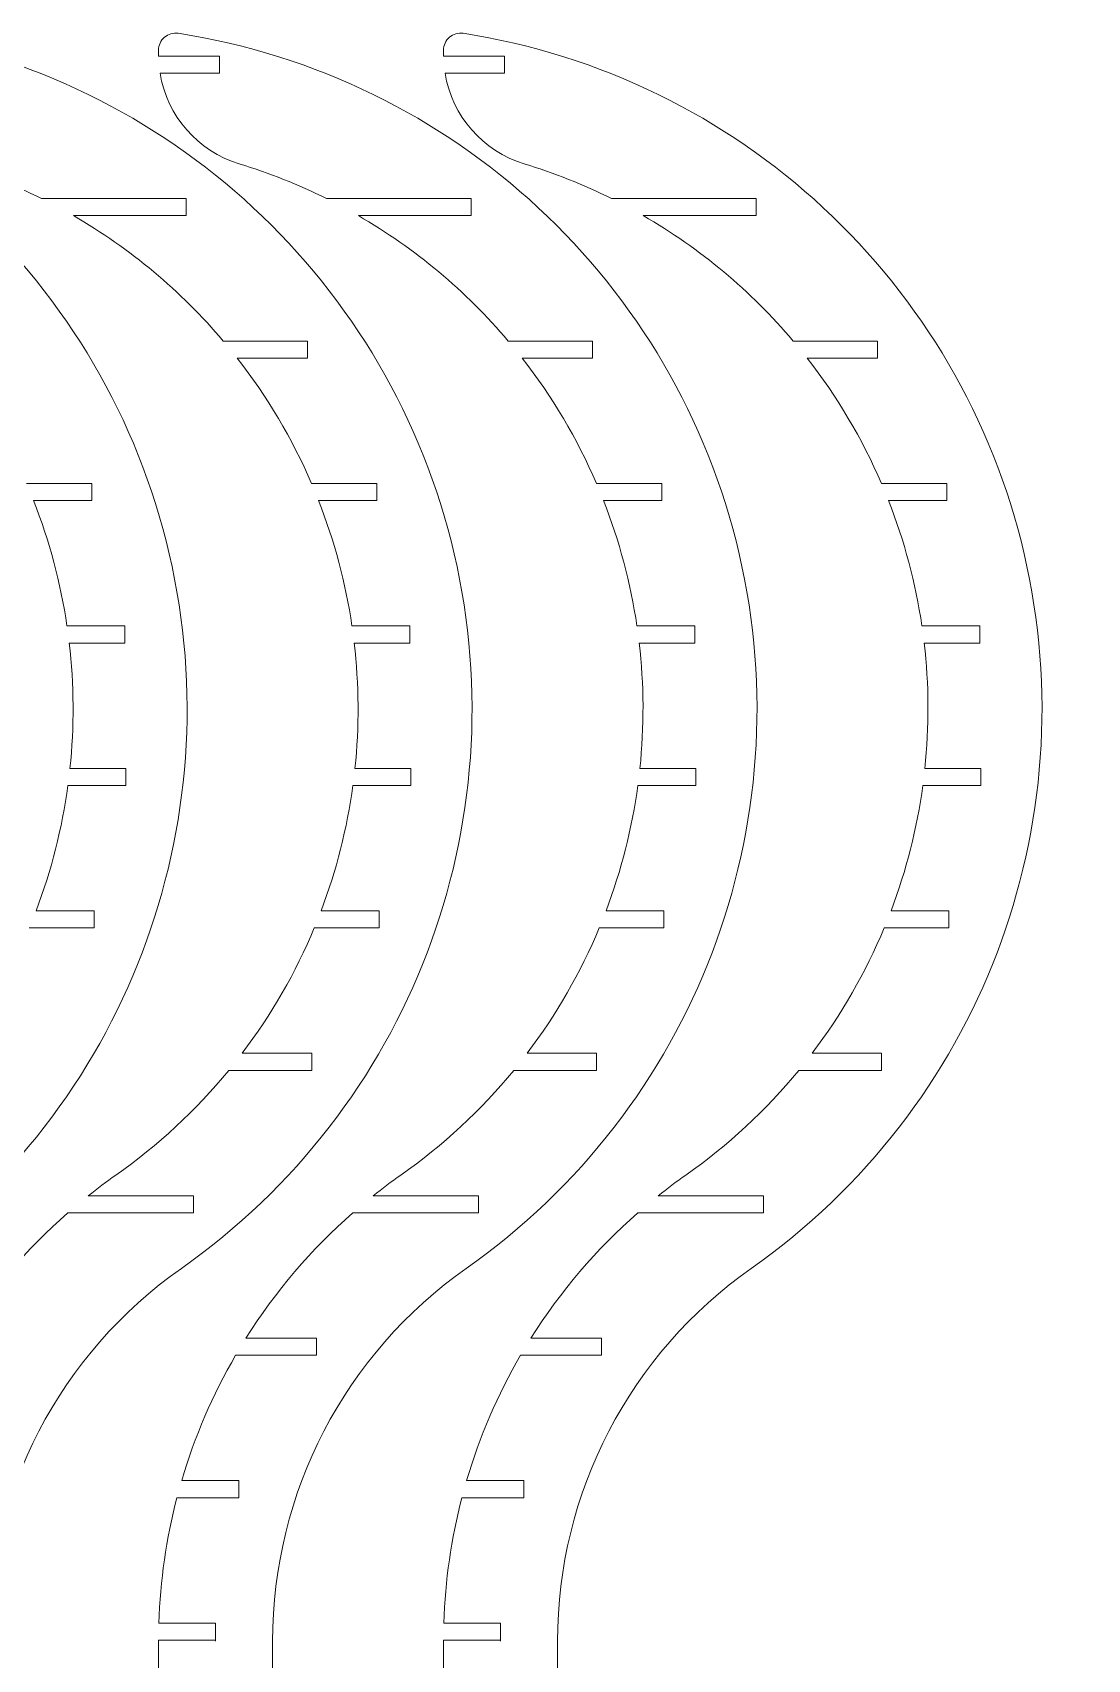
# Model space of a CAD drawing. Header units: millimetres. Extents: x -5830 to -1938, y -580 to 2011.
# Drawn here: x -2148.2 to -1963.2, y 1725.2 to 2010.7 of the extents above; entities that cross this region are included whole.
import ezdxf

# ---------------------------------------------------------------- set-up
doc = ezdxf.new("R2010")
doc.units = ezdxf.units.MM
doc.header["$MEASUREMENT"] = 0
doc.layers.add('layer 1', color=7, linetype='Continuous')

msp = doc.modelspace()

# ---------------------------------------------------------------- linework, layer by layer
at = {"layer": 'layer 1', "lineweight": 9}
for points in [[(-2172.1388, 1793.802), (-2132.1016, 1821.9402), (-2113.1615, 1871.5712), (-2124.2735, 1919.2289), (-2124.2735, 1919.2289), (-2135.3855, 1966.8867), (-2174.3233, 2003.0228), (-2222.6767, 2010.5516)], [(-2172.1388, 1793.802), (-2132.1016, 1821.9402), (-2113.1615, 1871.5712), (-2124.2735, 1919.2289), (-2124.2735, 1919.2289), (-2135.3855, 1966.8867), (-2174.3233, 2003.0228), (-2222.6767, 2010.5516)], [(-2122.1388, 1793.802), (-2082.1016, 1821.9402), (-2063.1615, 1871.5712), (-2074.2735, 1919.2289), (-2074.2735, 1919.2289), (-2085.3855, 1966.8867), (-2124.3233, 2003.0228), (-2172.6767, 2010.5516)], [(-2122.1388, 1793.802), (-2082.1016, 1821.9402), (-2063.1615, 1871.5712), (-2074.2735, 1919.2289), (-2074.2735, 1919.2289), (-2085.3855, 1966.8867), (-2124.3233, 2003.0228), (-2172.6767, 2010.5516)], [(-2122.6773, 2010.5517), (-2123.5431, 2010.6865), (-2124.4246, 2010.4361), (-2125.0902, 2009.8661), (-2125.0902, 2009.8661), (-2125.7557, 2009.2962), (-2126.1388, 2008.4637), (-2126.1388, 2007.5875)], [(-2122.6773, 2010.5517), (-2123.5431, 2010.6865), (-2124.4246, 2010.4361), (-2125.0902, 2009.8661), (-2125.0902, 2009.8661), (-2125.7557, 2009.2962), (-2126.1388, 2008.4637), (-2126.1388, 2007.5875)], [(-2072.1388, 1793.802), (-2032.1016, 1821.9402), (-2013.1615, 1871.5712), (-2024.2735, 1919.2289), (-2024.2735, 1919.2289), (-2035.3855, 1966.8867), (-2074.3233, 2003.0228), (-2122.6767, 2010.5516)], [(-2072.1388, 1793.802), (-2032.1016, 1821.9402), (-2013.1615, 1871.5712), (-2024.2735, 1919.2289), (-2024.2735, 1919.2289), (-2035.3855, 1966.8867), (-2074.3233, 2003.0228), (-2122.6767, 2010.5516)], [(-2072.6773, 2010.5517), (-2073.5431, 2010.6865), (-2074.4246, 2010.4361), (-2075.0902, 2009.8661), (-2075.0902, 2009.8661), (-2075.7557, 2009.2962), (-2076.1388, 2008.4637), (-2076.1388, 2007.5875)], [(-2072.6773, 2010.5517), (-2073.5431, 2010.6865), (-2074.4246, 2010.4361), (-2075.0902, 2009.8661), (-2075.0902, 2009.8661), (-2075.7557, 2009.2962), (-2076.1388, 2008.4637), (-2076.1388, 2007.5875)], [(-2022.1388, 1793.802), (-1982.1016, 1821.9402), (-1963.1615, 1871.5712), (-1974.2735, 1919.2289), (-1974.2735, 1919.2289), (-1985.3855, 1966.8867), (-2024.3233, 2003.0228), (-2072.6767, 2010.5516)], [(-2022.1388, 1793.802), (-1982.1016, 1821.9402), (-1963.1615, 1871.5712), (-1974.2735, 1919.2289), (-1974.2735, 1919.2289), (-1985.3855, 1966.8867), (-2024.3233, 2003.0228), (-2072.6767, 2010.5516)]]:
    msp.add_open_spline(points, degree=3, knots=[0, 0, 0, 0, 0.33333333, 0.33333333, 0.33333333, 0.33333333, 1, 1, 1, 1], dxfattribs=at)
for points in [[(-2126.1388, 2006.7628), (-2126.1388, 2006.7628), (-2126.1388, 2007.5875), (-2126.1388, 2007.5875)], [(-2126.1388, 2006.7628), (-2126.1388, 2006.7628), (-2126.1388, 2007.5875), (-2126.1388, 2007.5875)], [(-2076.1388, 2006.7628), (-2076.1388, 2006.7628), (-2076.1388, 2007.5875), (-2076.1388, 2007.5875)], [(-2076.1388, 2006.7628), (-2076.1388, 2006.7628), (-2076.1388, 2007.5875), (-2076.1388, 2007.5875)], [(-2126.1388, 2006.7628), (-2126.1388, 2006.6924), (-2126.1385, 2006.6221), (-2126.1377, 2006.5517)], [(-2126.1388, 2006.7628), (-2126.1388, 2006.6924), (-2126.1385, 2006.6221), (-2126.1377, 2006.5517)], [(-2115.4541, 2006.5517), (-2115.4541, 2006.5517), (-2126.1377, 2006.5517), (-2126.1377, 2006.5517)], [(-2115.4541, 2006.5517), (-2115.4541, 2006.5517), (-2126.1377, 2006.5517), (-2126.1377, 2006.5517)], [(-2115.4541, 2006.5517), (-2115.4541, 2006.5517), (-2115.4541, 2003.5517), (-2115.4541, 2003.5517)], [(-2115.4541, 2006.5517), (-2115.4541, 2006.5517), (-2115.4541, 2003.5517), (-2115.4541, 2003.5517)], [(-2076.1388, 2006.7628), (-2076.1388, 2006.6924), (-2076.1385, 2006.6221), (-2076.1377, 2006.5517)], [(-2076.1388, 2006.7628), (-2076.1388, 2006.6924), (-2076.1385, 2006.6221), (-2076.1377, 2006.5517)], [(-2065.4541, 2006.5517), (-2065.4541, 2006.5517), (-2076.1377, 2006.5517), (-2076.1377, 2006.5517)], [(-2065.4541, 2006.5517), (-2065.4541, 2006.5517), (-2076.1377, 2006.5517), (-2076.1377, 2006.5517)], [(-2065.4541, 2006.5517), (-2065.4541, 2006.5517), (-2065.4541, 2003.5517), (-2065.4541, 2003.5517)], [(-2065.4541, 2006.5517), (-2065.4541, 2006.5517), (-2065.4541, 2003.5517), (-2065.4541, 2003.5517)], [(-2125.8794, 2003.5517), (-2124.6557, 1996.0288), (-2119.2626, 1989.8554), (-2111.9722, 1987.6324)], [(-2115.4541, 2003.5517), (-2115.4541, 2003.5517), (-2125.8794, 2003.5517), (-2125.8794, 2003.5517)], [(-2125.8794, 2003.5517), (-2124.6557, 1996.0288), (-2119.2626, 1989.8554), (-2111.9722, 1987.6324)], [(-2115.4541, 2003.5517), (-2115.4541, 2003.5517), (-2125.8794, 2003.5517), (-2125.8794, 2003.5517)], [(-2075.8794, 2003.5517), (-2074.6557, 1996.0288), (-2069.2626, 1989.8554), (-2061.9722, 1987.6324)], [(-2065.4541, 2003.5517), (-2065.4541, 2003.5517), (-2075.8794, 2003.5517), (-2075.8794, 2003.5517)], [(-2075.8794, 2003.5517), (-2074.6557, 1996.0288), (-2069.2626, 1989.8554), (-2061.9722, 1987.6324)], [(-2065.4541, 2003.5517), (-2065.4541, 2003.5517), (-2075.8794, 2003.5517), (-2075.8794, 2003.5517)], [(-2146.6757, 1981.5517), (-2151.5988, 1983.9955), (-2156.7149, 1986.0293), (-2161.9722, 1987.6324)], [(-2146.6757, 1981.5517), (-2151.5988, 1983.9955), (-2156.7149, 1986.0293), (-2161.9722, 1987.6324)], [(-2096.6757, 1981.5517), (-2101.5988, 1983.9955), (-2106.7149, 1986.0293), (-2111.9722, 1987.6324)], [(-2096.6757, 1981.5517), (-2101.5988, 1983.9955), (-2106.7149, 1986.0293), (-2111.9722, 1987.6324)], [(-2046.6757, 1981.5517), (-2051.5988, 1983.9955), (-2056.7149, 1986.0293), (-2061.9722, 1987.6324)], [(-2046.6757, 1981.5517), (-2051.5988, 1983.9955), (-2056.7149, 1986.0293), (-2061.9722, 1987.6324)], [(-2121.2829, 1981.5517), (-2121.2829, 1981.5517), (-2146.6757, 1981.5517), (-2146.6757, 1981.5517)], [(-2121.2829, 1981.5517), (-2121.2829, 1981.5517), (-2146.6757, 1981.5517), (-2146.6757, 1981.5517)], [(-2121.2829, 1981.5517), (-2121.2829, 1981.5517), (-2121.2829, 1978.5517), (-2121.2829, 1978.5517)], [(-2121.2829, 1981.5517), (-2121.2829, 1981.5517), (-2121.2829, 1978.5517), (-2121.2829, 1978.5517)], [(-2071.2829, 1981.5517), (-2071.2829, 1981.5517), (-2096.6757, 1981.5517), (-2096.6757, 1981.5517)], [(-2071.2829, 1981.5517), (-2071.2829, 1981.5517), (-2096.6757, 1981.5517), (-2096.6757, 1981.5517)], [(-2071.2829, 1981.5517), (-2071.2829, 1981.5517), (-2071.2829, 1978.5517), (-2071.2829, 1978.5517)], [(-2071.2829, 1981.5517), (-2071.2829, 1981.5517), (-2071.2829, 1978.5517), (-2071.2829, 1978.5517)], [(-2021.2829, 1981.5517), (-2021.2829, 1981.5517), (-2046.6757, 1981.5517), (-2046.6757, 1981.5517)], [(-2021.2829, 1981.5517), (-2021.2829, 1981.5517), (-2046.6757, 1981.5517), (-2046.6757, 1981.5517)], [(-2021.2829, 1981.5517), (-2021.2829, 1981.5517), (-2021.2829, 1978.5517), (-2021.2829, 1978.5517)], [(-2021.2829, 1981.5517), (-2021.2829, 1981.5517), (-2021.2829, 1978.5517), (-2021.2829, 1978.5517)], [(-2114.7809, 1956.5517), (-2122.2168, 1965.3449), (-2131.1156, 1972.7877), (-2141.0849, 1978.5517)], [(-2121.2829, 1978.5517), (-2121.2829, 1978.5517), (-2141.0849, 1978.5517), (-2141.0849, 1978.5517)], [(-2114.7809, 1956.5517), (-2122.2168, 1965.3449), (-2131.1156, 1972.7877), (-2141.0849, 1978.5517)], [(-2121.2829, 1978.5517), (-2121.2829, 1978.5517), (-2141.0849, 1978.5517), (-2141.0849, 1978.5517)], [(-2064.7809, 1956.5517), (-2072.2168, 1965.3449), (-2081.1156, 1972.7877), (-2091.0849, 1978.5517)], [(-2071.2829, 1978.5517), (-2071.2829, 1978.5517), (-2091.0849, 1978.5517), (-2091.0849, 1978.5517)], [(-2064.7809, 1956.5517), (-2072.2168, 1965.3449), (-2081.1156, 1972.7877), (-2091.0849, 1978.5517)], [(-2071.2829, 1978.5517), (-2071.2829, 1978.5517), (-2091.0849, 1978.5517), (-2091.0849, 1978.5517)], [(-2014.7809, 1956.5517), (-2022.2168, 1965.3449), (-2031.1156, 1972.7877), (-2041.0849, 1978.5517)], [(-2021.2829, 1978.5517), (-2021.2829, 1978.5517), (-2041.0849, 1978.5517), (-2041.0849, 1978.5517)], [(-2014.7809, 1956.5517), (-2022.2168, 1965.3449), (-2031.1156, 1972.7877), (-2041.0849, 1978.5517)], [(-2021.2829, 1978.5517), (-2021.2829, 1978.5517), (-2041.0849, 1978.5517), (-2041.0849, 1978.5517)], [(-2099.9927, 1956.5517), (-2099.9927, 1956.5517), (-2114.7809, 1956.5517), (-2114.7809, 1956.5517)], [(-2099.9927, 1956.5517), (-2099.9927, 1956.5517), (-2114.7809, 1956.5517), (-2114.7809, 1956.5517)], [(-2099.9927, 1956.5517), (-2099.9927, 1956.5517), (-2099.9927, 1953.5517), (-2099.9927, 1953.5517)], [(-2099.9927, 1956.5517), (-2099.9927, 1956.5517), (-2099.9927, 1953.5517), (-2099.9927, 1953.5517)], [(-2049.9927, 1956.5517), (-2049.9927, 1956.5517), (-2064.7809, 1956.5517), (-2064.7809, 1956.5517)], [(-2049.9927, 1956.5517), (-2049.9927, 1956.5517), (-2064.7809, 1956.5517), (-2064.7809, 1956.5517)], [(-2049.9927, 1956.5517), (-2049.9927, 1956.5517), (-2049.9927, 1953.5517), (-2049.9927, 1953.5517)], [(-2049.9927, 1956.5517), (-2049.9927, 1956.5517), (-2049.9927, 1953.5517), (-2049.9927, 1953.5517)], [(-1999.9927, 1956.5517), (-1999.9927, 1956.5517), (-2014.7809, 1956.5517), (-2014.7809, 1956.5517)], [(-1999.9927, 1956.5517), (-1999.9927, 1956.5517), (-2014.7809, 1956.5517), (-2014.7809, 1956.5517)], [(-1999.9927, 1956.5517), (-1999.9927, 1956.5517), (-1999.9927, 1953.5517), (-1999.9927, 1953.5517)], [(-1999.9927, 1956.5517), (-1999.9927, 1956.5517), (-1999.9927, 1953.5517), (-1999.9927, 1953.5517)], [(-2099.3015, 1931.5517), (-2102.6887, 1939.413), (-2107.0714, 1946.8068), (-2112.3419, 1953.5517)], [(-2099.9927, 1953.5517), (-2099.9927, 1953.5517), (-2112.3419, 1953.5517), (-2112.3419, 1953.5517)], [(-2099.3015, 1931.5517), (-2102.6887, 1939.413), (-2107.0714, 1946.8068), (-2112.3419, 1953.5517)], [(-2099.9927, 1953.5517), (-2099.9927, 1953.5517), (-2112.3419, 1953.5517), (-2112.3419, 1953.5517)], [(-2049.3015, 1931.5517), (-2052.6887, 1939.413), (-2057.0714, 1946.8068), (-2062.3419, 1953.5517)], [(-2049.9927, 1953.5517), (-2049.9927, 1953.5517), (-2062.3419, 1953.5517), (-2062.3419, 1953.5517)], [(-2049.3015, 1931.5517), (-2052.6887, 1939.413), (-2057.0714, 1946.8068), (-2062.3419, 1953.5517)], [(-2049.9927, 1953.5517), (-2049.9927, 1953.5517), (-2062.3419, 1953.5517), (-2062.3419, 1953.5517)], [(-1999.3015, 1931.5517), (-2002.6887, 1939.413), (-2007.0714, 1946.8068), (-2012.3419, 1953.5517)], [(-1999.9927, 1953.5517), (-1999.9927, 1953.5517), (-2012.3419, 1953.5517), (-2012.3419, 1953.5517)], [(-1999.3015, 1931.5517), (-2002.6887, 1939.413), (-2007.0714, 1946.8068), (-2012.3419, 1953.5517)], [(-1999.9927, 1953.5517), (-1999.9927, 1953.5517), (-2012.3419, 1953.5517), (-2012.3419, 1953.5517)], [(-2137.8511, 1931.5517), (-2137.8511, 1931.5517), (-2149.3015, 1931.5517), (-2149.3015, 1931.5517)], [(-2137.8511, 1931.5517), (-2137.8511, 1931.5517), (-2149.3015, 1931.5517), (-2149.3015, 1931.5517)], [(-2137.8511, 1931.5517), (-2137.8511, 1931.5517), (-2137.8511, 1928.5517), (-2137.8511, 1928.5517)], [(-2137.8511, 1931.5517), (-2137.8511, 1931.5517), (-2137.8511, 1928.5517), (-2137.8511, 1928.5517)], [(-2087.8511, 1931.5517), (-2087.8511, 1931.5517), (-2099.3015, 1931.5517), (-2099.3015, 1931.5517)], [(-2087.8511, 1931.5517), (-2087.8511, 1931.5517), (-2099.3015, 1931.5517), (-2099.3015, 1931.5517)], [(-2087.8511, 1931.5517), (-2087.8511, 1931.5517), (-2087.8511, 1928.5517), (-2087.8511, 1928.5517)], [(-2087.8511, 1931.5517), (-2087.8511, 1931.5517), (-2087.8511, 1928.5517), (-2087.8511, 1928.5517)], [(-2037.8511, 1931.5517), (-2037.8511, 1931.5517), (-2049.3015, 1931.5517), (-2049.3015, 1931.5517)], [(-2037.8511, 1931.5517), (-2037.8511, 1931.5517), (-2049.3015, 1931.5517), (-2049.3015, 1931.5517)], [(-2037.8511, 1931.5517), (-2037.8511, 1931.5517), (-2037.8511, 1928.5517), (-2037.8511, 1928.5517)], [(-2037.8511, 1931.5517), (-2037.8511, 1931.5517), (-2037.8511, 1928.5517), (-2037.8511, 1928.5517)], [(-1987.8511, 1931.5517), (-1987.8511, 1931.5517), (-1999.3015, 1931.5517), (-1999.3015, 1931.5517)], [(-1987.8511, 1931.5517), (-1987.8511, 1931.5517), (-1999.3015, 1931.5517), (-1999.3015, 1931.5517)], [(-1987.8511, 1931.5517), (-1987.8511, 1931.5517), (-1987.8511, 1928.5517), (-1987.8511, 1928.5517)], [(-1987.8511, 1931.5517), (-1987.8511, 1931.5517), (-1987.8511, 1928.5517), (-1987.8511, 1928.5517)], [(-2142.2062, 1906.5517), (-2143.3156, 1914.0842), (-2145.2817, 1921.4654), (-2148.0661, 1928.5517)], [(-2137.8511, 1928.5517), (-2137.8511, 1928.5517), (-2148.0661, 1928.5517), (-2148.0661, 1928.5517)], [(-2142.2062, 1906.5517), (-2143.3156, 1914.0842), (-2145.2817, 1921.4654), (-2148.0661, 1928.5517)], [(-2137.8511, 1928.5517), (-2137.8511, 1928.5517), (-2148.0661, 1928.5517), (-2148.0661, 1928.5517)], [(-2092.2062, 1906.5517), (-2093.3156, 1914.0842), (-2095.2817, 1921.4654), (-2098.0661, 1928.5517)], [(-2087.8511, 1928.5517), (-2087.8511, 1928.5517), (-2098.0661, 1928.5517), (-2098.0661, 1928.5517)], [(-2092.2062, 1906.5517), (-2093.3156, 1914.0842), (-2095.2817, 1921.4654), (-2098.0661, 1928.5517)], [(-2087.8511, 1928.5517), (-2087.8511, 1928.5517), (-2098.0661, 1928.5517), (-2098.0661, 1928.5517)], [(-2042.2062, 1906.5517), (-2043.3156, 1914.0842), (-2045.2817, 1921.4654), (-2048.0661, 1928.5517)], [(-2037.8511, 1928.5517), (-2037.8511, 1928.5517), (-2048.0661, 1928.5517), (-2048.0661, 1928.5517)], [(-2042.2062, 1906.5517), (-2043.3156, 1914.0842), (-2045.2817, 1921.4654), (-2048.0661, 1928.5517)], [(-2037.8511, 1928.5517), (-2037.8511, 1928.5517), (-2048.0661, 1928.5517), (-2048.0661, 1928.5517)], [(-1992.2062, 1906.5517), (-1993.3156, 1914.0842), (-1995.2817, 1921.4654), (-1998.0661, 1928.5517)], [(-1987.8511, 1928.5517), (-1987.8511, 1928.5517), (-1998.0661, 1928.5517), (-1998.0661, 1928.5517)], [(-1992.2062, 1906.5517), (-1993.3156, 1914.0842), (-1995.2817, 1921.4654), (-1998.0661, 1928.5517)], [(-1987.8511, 1928.5517), (-1987.8511, 1928.5517), (-1998.0661, 1928.5517), (-1998.0661, 1928.5517)], [(-2132.0268, 1906.5517), (-2132.0268, 1906.5517), (-2142.2062, 1906.5517), (-2142.2062, 1906.5517)], [(-2132.0268, 1906.5517), (-2132.0268, 1906.5517), (-2142.2062, 1906.5517), (-2142.2062, 1906.5517)], [(-2132.0268, 1906.5517), (-2132.0268, 1906.5517), (-2132.0268, 1903.5517), (-2132.0268, 1903.5517)], [(-2132.0268, 1906.5517), (-2132.0268, 1906.5517), (-2132.0268, 1903.5517), (-2132.0268, 1903.5517)], [(-2082.0268, 1906.5517), (-2082.0268, 1906.5517), (-2092.2062, 1906.5517), (-2092.2062, 1906.5517)], [(-2082.0268, 1906.5517), (-2082.0268, 1906.5517), (-2092.2062, 1906.5517), (-2092.2062, 1906.5517)], [(-2082.0268, 1906.5517), (-2082.0268, 1906.5517), (-2082.0268, 1903.5517), (-2082.0268, 1903.5517)], [(-2082.0268, 1906.5517), (-2082.0268, 1906.5517), (-2082.0268, 1903.5517), (-2082.0268, 1903.5517)], [(-2032.0268, 1906.5517), (-2032.0268, 1906.5517), (-2042.2062, 1906.5517), (-2042.2062, 1906.5517)], [(-2032.0268, 1906.5517), (-2032.0268, 1906.5517), (-2042.2062, 1906.5517), (-2042.2062, 1906.5517)], [(-2032.0268, 1906.5517), (-2032.0268, 1906.5517), (-2032.0268, 1903.5517), (-2032.0268, 1903.5517)], [(-2032.0268, 1906.5517), (-2032.0268, 1906.5517), (-2032.0268, 1903.5517), (-2032.0268, 1903.5517)], [(-1982.0268, 1906.5517), (-1982.0268, 1906.5517), (-1992.2062, 1906.5517), (-1992.2062, 1906.5517)], [(-1982.0268, 1906.5517), (-1982.0268, 1906.5517), (-1992.2062, 1906.5517), (-1992.2062, 1906.5517)], [(-1982.0268, 1906.5517), (-1982.0268, 1906.5517), (-1982.0268, 1903.5517), (-1982.0268, 1903.5517)], [(-1982.0268, 1906.5517), (-1982.0268, 1906.5517), (-1982.0268, 1903.5517), (-1982.0268, 1903.5517)], [(-2132.0268, 1903.5517), (-2132.0268, 1903.5517), (-2141.8106, 1903.5517), (-2141.8106, 1903.5517)], [(-2132.0268, 1903.5517), (-2132.0268, 1903.5517), (-2141.8106, 1903.5517), (-2141.8106, 1903.5517)], [(-2141.6841, 1881.5517), (-2140.917, 1888.8672), (-2140.9594, 1896.245), (-2141.8105, 1903.5512)], [(-2141.6841, 1881.5517), (-2140.917, 1888.8672), (-2140.9594, 1896.245), (-2141.8105, 1903.5512)], [(-2082.0268, 1903.5517), (-2082.0268, 1903.5517), (-2091.8106, 1903.5517), (-2091.8106, 1903.5517)], [(-2082.0268, 1903.5517), (-2082.0268, 1903.5517), (-2091.8106, 1903.5517), (-2091.8106, 1903.5517)], [(-2091.6841, 1881.5517), (-2090.917, 1888.8672), (-2090.9594, 1896.245), (-2091.8105, 1903.5512)], [(-2091.6841, 1881.5517), (-2090.917, 1888.8672), (-2090.9594, 1896.245), (-2091.8105, 1903.5512)], [(-2032.0268, 1903.5517), (-2032.0268, 1903.5517), (-2041.8106, 1903.5517), (-2041.8106, 1903.5517)], [(-2032.0268, 1903.5517), (-2032.0268, 1903.5517), (-2041.8106, 1903.5517), (-2041.8106, 1903.5517)], [(-2041.6841, 1881.5517), (-2040.917, 1888.8672), (-2040.9594, 1896.245), (-2041.8105, 1903.5512)], [(-2041.6841, 1881.5517), (-2040.917, 1888.8672), (-2040.9594, 1896.245), (-2041.8105, 1903.5512)], [(-1982.0268, 1903.5517), (-1982.0268, 1903.5517), (-1991.8106, 1903.5517), (-1991.8106, 1903.5517)], [(-1982.0268, 1903.5517), (-1982.0268, 1903.5517), (-1991.8106, 1903.5517), (-1991.8106, 1903.5517)], [(-1991.6841, 1881.5517), (-1990.917, 1888.8672), (-1990.9594, 1896.245), (-1991.8105, 1903.5512)], [(-1991.6841, 1881.5517), (-1990.917, 1888.8672), (-1990.9594, 1896.245), (-1991.8105, 1903.5512)], [(-2131.8926, 1881.5517), (-2131.8926, 1881.5517), (-2141.6841, 1881.5517), (-2141.6841, 1881.5517)], [(-2131.8926, 1881.5517), (-2131.8926, 1881.5517), (-2141.6841, 1881.5517), (-2141.6841, 1881.5517)], [(-2131.8926, 1878.5517), (-2131.8926, 1878.5517), (-2131.8926, 1881.5517), (-2131.8926, 1881.5517)], [(-2131.8926, 1878.5517), (-2131.8926, 1878.5517), (-2131.8926, 1881.5517), (-2131.8926, 1881.5517)], [(-2081.8926, 1881.5517), (-2081.8926, 1881.5517), (-2091.6841, 1881.5517), (-2091.6841, 1881.5517)], [(-2081.8926, 1881.5517), (-2081.8926, 1881.5517), (-2091.6841, 1881.5517), (-2091.6841, 1881.5517)], [(-2081.8926, 1878.5517), (-2081.8926, 1878.5517), (-2081.8926, 1881.5517), (-2081.8926, 1881.5517)], [(-2081.8926, 1878.5517), (-2081.8926, 1878.5517), (-2081.8926, 1881.5517), (-2081.8926, 1881.5517)], [(-2031.8926, 1881.5517), (-2031.8926, 1881.5517), (-2041.6841, 1881.5517), (-2041.6841, 1881.5517)], [(-2031.8926, 1881.5517), (-2031.8926, 1881.5517), (-2041.6841, 1881.5517), (-2041.6841, 1881.5517)], [(-2031.8926, 1878.5517), (-2031.8926, 1878.5517), (-2031.8926, 1881.5517), (-2031.8926, 1881.5517)], [(-2031.8926, 1878.5517), (-2031.8926, 1878.5517), (-2031.8926, 1881.5517), (-2031.8926, 1881.5517)], [(-1981.8926, 1881.5517), (-1981.8926, 1881.5517), (-1991.6841, 1881.5517), (-1991.6841, 1881.5517)], [(-1981.8926, 1881.5517), (-1981.8926, 1881.5517), (-1991.6841, 1881.5517), (-1991.6841, 1881.5517)], [(-1981.8926, 1878.5517), (-1981.8926, 1878.5517), (-1981.8926, 1881.5517), (-1981.8926, 1881.5517)], [(-1981.8926, 1878.5517), (-1981.8926, 1878.5517), (-1981.8926, 1881.5517), (-1981.8926, 1881.5517)], [(-2147.6251, 1856.5517), (-2144.9361, 1863.6495), (-2143.0638, 1871.0304), (-2142.0446, 1878.5517)], [(-2147.6251, 1856.5517), (-2144.9361, 1863.6495), (-2143.0638, 1871.0304), (-2142.0446, 1878.5517)], [(-2131.8926, 1878.5517), (-2131.8926, 1878.5517), (-2142.0446, 1878.5517), (-2142.0446, 1878.5517)], [(-2131.8926, 1878.5517), (-2131.8926, 1878.5517), (-2142.0446, 1878.5517), (-2142.0446, 1878.5517)], [(-2097.6251, 1856.5517), (-2094.9361, 1863.6495), (-2093.0638, 1871.0304), (-2092.0446, 1878.5517)], [(-2097.6251, 1856.5517), (-2094.9361, 1863.6495), (-2093.0638, 1871.0304), (-2092.0446, 1878.5517)], [(-2081.8926, 1878.5517), (-2081.8926, 1878.5517), (-2092.0446, 1878.5517), (-2092.0446, 1878.5517)], [(-2081.8926, 1878.5517), (-2081.8926, 1878.5517), (-2092.0446, 1878.5517), (-2092.0446, 1878.5517)], [(-2047.6251, 1856.5517), (-2044.9361, 1863.6495), (-2043.0638, 1871.0304), (-2042.0446, 1878.5517)], [(-2047.6251, 1856.5517), (-2044.9361, 1863.6495), (-2043.0638, 1871.0304), (-2042.0446, 1878.5517)], [(-2031.8926, 1878.5517), (-2031.8926, 1878.5517), (-2042.0446, 1878.5517), (-2042.0446, 1878.5517)], [(-2031.8926, 1878.5517), (-2031.8926, 1878.5517), (-2042.0446, 1878.5517), (-2042.0446, 1878.5517)], [(-1997.6251, 1856.5517), (-1994.9361, 1863.6495), (-1993.0638, 1871.0304), (-1992.0446, 1878.5517)], [(-1997.6251, 1856.5517), (-1994.9361, 1863.6495), (-1993.0638, 1871.0304), (-1992.0446, 1878.5517)], [(-1981.8926, 1878.5517), (-1981.8926, 1878.5517), (-1992.0446, 1878.5517), (-1992.0446, 1878.5517)], [(-1981.8926, 1878.5517), (-1981.8926, 1878.5517), (-1992.0446, 1878.5517), (-1992.0446, 1878.5517)], [(-2137.4584, 1856.5517), (-2137.4584, 1856.5517), (-2147.6251, 1856.5517), (-2147.6251, 1856.5517)], [(-2137.4584, 1856.5517), (-2137.4584, 1856.5517), (-2147.6251, 1856.5517), (-2147.6251, 1856.5517)], [(-2137.4584, 1853.5517), (-2137.4584, 1853.5517), (-2137.4584, 1856.5517), (-2137.4584, 1856.5517)], [(-2137.4584, 1853.5517), (-2137.4584, 1853.5517), (-2137.4584, 1856.5517), (-2137.4584, 1856.5517)], [(-2087.4584, 1856.5517), (-2087.4584, 1856.5517), (-2097.6251, 1856.5517), (-2097.6251, 1856.5517)], [(-2087.4584, 1856.5517), (-2087.4584, 1856.5517), (-2097.6251, 1856.5517), (-2097.6251, 1856.5517)], [(-2087.4584, 1853.5517), (-2087.4584, 1853.5517), (-2087.4584, 1856.5517), (-2087.4584, 1856.5517)], [(-2087.4584, 1853.5517), (-2087.4584, 1853.5517), (-2087.4584, 1856.5517), (-2087.4584, 1856.5517)], [(-2037.4584, 1856.5517), (-2037.4584, 1856.5517), (-2047.6251, 1856.5517), (-2047.6251, 1856.5517)], [(-2037.4584, 1856.5517), (-2037.4584, 1856.5517), (-2047.6251, 1856.5517), (-2047.6251, 1856.5517)], [(-2037.4584, 1853.5517), (-2037.4584, 1853.5517), (-2037.4584, 1856.5517), (-2037.4584, 1856.5517)], [(-2037.4584, 1853.5517), (-2037.4584, 1853.5517), (-2037.4584, 1856.5517), (-2037.4584, 1856.5517)], [(-1987.4584, 1856.5517), (-1987.4584, 1856.5517), (-1997.6251, 1856.5517), (-1997.6251, 1856.5517)], [(-1987.4584, 1856.5517), (-1987.4584, 1856.5517), (-1997.6251, 1856.5517), (-1997.6251, 1856.5517)], [(-1987.4584, 1853.5517), (-1987.4584, 1853.5517), (-1987.4584, 1856.5517), (-1987.4584, 1856.5517)], [(-1987.4584, 1853.5517), (-1987.4584, 1853.5517), (-1987.4584, 1856.5517), (-1987.4584, 1856.5517)], [(-2137.4584, 1853.5517), (-2137.4584, 1853.5517), (-2148.8174, 1853.5517), (-2148.8174, 1853.5517)], [(-2137.4584, 1853.5517), (-2137.4584, 1853.5517), (-2148.8174, 1853.5517), (-2148.8174, 1853.5517)], [(-2111.4621, 1831.5517), (-2106.3301, 1838.3184), (-2102.081, 1845.7112), (-2098.8174, 1853.5517)], [(-2111.4621, 1831.5517), (-2106.3301, 1838.3184), (-2102.081, 1845.7112), (-2098.8174, 1853.5517)], [(-2087.4584, 1853.5517), (-2087.4584, 1853.5517), (-2098.8174, 1853.5517), (-2098.8174, 1853.5517)], [(-2087.4584, 1853.5517), (-2087.4584, 1853.5517), (-2098.8174, 1853.5517), (-2098.8174, 1853.5517)], [(-2061.4621, 1831.5517), (-2056.3301, 1838.3184), (-2052.081, 1845.7112), (-2048.8174, 1853.5517)], [(-2061.4621, 1831.5517), (-2056.3301, 1838.3184), (-2052.081, 1845.7112), (-2048.8174, 1853.5517)], [(-2037.4584, 1853.5517), (-2037.4584, 1853.5517), (-2048.8174, 1853.5517), (-2048.8174, 1853.5517)], [(-2037.4584, 1853.5517), (-2037.4584, 1853.5517), (-2048.8174, 1853.5517), (-2048.8174, 1853.5517)], [(-2011.4621, 1831.5517), (-2006.3301, 1838.3184), (-2002.081, 1845.7112), (-1998.8174, 1853.5517)], [(-2011.4621, 1831.5517), (-2006.3301, 1838.3184), (-2002.081, 1845.7112), (-1998.8174, 1853.5517)], [(-1987.4584, 1853.5517), (-1987.4584, 1853.5517), (-1998.8174, 1853.5517), (-1998.8174, 1853.5517)], [(-1987.4584, 1853.5517), (-1987.4584, 1853.5517), (-1998.8174, 1853.5517), (-1998.8174, 1853.5517)], [(-2099.2722, 1831.5517), (-2099.2722, 1831.5517), (-2111.4621, 1831.5517), (-2111.4621, 1831.5517)], [(-2099.2722, 1831.5517), (-2099.2722, 1831.5517), (-2111.4621, 1831.5517), (-2111.4621, 1831.5517)], [(-2099.2722, 1828.5517), (-2099.2722, 1828.5517), (-2099.2722, 1831.5517), (-2099.2722, 1831.5517)], [(-2099.2722, 1828.5517), (-2099.2722, 1828.5517), (-2099.2722, 1831.5517), (-2099.2722, 1831.5517)], [(-2049.2722, 1831.5517), (-2049.2722, 1831.5517), (-2061.4621, 1831.5517), (-2061.4621, 1831.5517)], [(-2049.2722, 1831.5517), (-2049.2722, 1831.5517), (-2061.4621, 1831.5517), (-2061.4621, 1831.5517)], [(-2049.2722, 1828.5517), (-2049.2722, 1828.5517), (-2049.2722, 1831.5517), (-2049.2722, 1831.5517)], [(-2049.2722, 1828.5517), (-2049.2722, 1828.5517), (-2049.2722, 1831.5517), (-2049.2722, 1831.5517)], [(-1999.2722, 1831.5517), (-1999.2722, 1831.5517), (-2011.4621, 1831.5517), (-2011.4621, 1831.5517)], [(-1999.2722, 1831.5517), (-1999.2722, 1831.5517), (-2011.4621, 1831.5517), (-2011.4621, 1831.5517)], [(-1999.2722, 1828.5517), (-1999.2722, 1828.5517), (-1999.2722, 1831.5517), (-1999.2722, 1831.5517)], [(-1999.2722, 1828.5517), (-1999.2722, 1828.5517), (-1999.2722, 1831.5517), (-1999.2722, 1831.5517)], [(-2133.6388, 1810.165), (-2126.2339, 1815.3692), (-2119.5698, 1821.5546), (-2113.829, 1828.5517)], [(-2133.6388, 1810.165), (-2126.2339, 1815.3692), (-2119.5698, 1821.5546), (-2113.829, 1828.5517)], [(-2099.2722, 1828.5517), (-2099.2722, 1828.5517), (-2113.829, 1828.5517), (-2113.829, 1828.5517)], [(-2099.2722, 1828.5517), (-2099.2722, 1828.5517), (-2113.829, 1828.5517), (-2113.829, 1828.5517)], [(-2083.6388, 1810.165), (-2076.2339, 1815.3692), (-2069.5698, 1821.5546), (-2063.829, 1828.5517)], [(-2083.6388, 1810.165), (-2076.2339, 1815.3692), (-2069.5698, 1821.5546), (-2063.829, 1828.5517)], [(-2049.2722, 1828.5517), (-2049.2722, 1828.5517), (-2063.829, 1828.5517), (-2063.829, 1828.5517)], [(-2049.2722, 1828.5517), (-2049.2722, 1828.5517), (-2063.829, 1828.5517), (-2063.829, 1828.5517)], [(-2033.6388, 1810.165), (-2026.2339, 1815.3692), (-2019.5698, 1821.5546), (-2013.829, 1828.5517)], [(-2033.6388, 1810.165), (-2026.2339, 1815.3692), (-2019.5698, 1821.5546), (-2013.829, 1828.5517)], [(-1999.2722, 1828.5517), (-1999.2722, 1828.5517), (-2013.829, 1828.5517), (-2013.829, 1828.5517)], [(-1999.2722, 1828.5517), (-1999.2722, 1828.5517), (-2013.829, 1828.5517), (-2013.829, 1828.5517)], [(-2133.6388, 1810.165), (-2135.2832, 1809.0094), (-2136.8924, 1807.8044), (-2138.4641, 1806.5517)], [(-2133.6388, 1810.165), (-2135.2832, 1809.0094), (-2136.8924, 1807.8044), (-2138.4641, 1806.5517)], [(-2083.6388, 1810.165), (-2085.2832, 1809.0094), (-2086.8924, 1807.8044), (-2088.4641, 1806.5517)], [(-2083.6388, 1810.165), (-2085.2832, 1809.0094), (-2086.8924, 1807.8044), (-2088.4641, 1806.5517)], [(-2033.6388, 1810.165), (-2035.2832, 1809.0094), (-2036.8924, 1807.8044), (-2038.4641, 1806.5517)], [(-2033.6388, 1810.165), (-2035.2832, 1809.0094), (-2036.8924, 1807.8044), (-2038.4641, 1806.5517)], [(-2120.0193, 1806.5517), (-2120.0193, 1806.5517), (-2138.4641, 1806.5517), (-2138.4641, 1806.5517)], [(-2120.0193, 1806.5517), (-2120.0193, 1806.5517), (-2138.4641, 1806.5517), (-2138.4641, 1806.5517)], [(-2120.0193, 1803.5517), (-2120.0193, 1803.5517), (-2120.0193, 1806.5517), (-2120.0193, 1806.5517)], [(-2120.0193, 1803.5517), (-2120.0193, 1803.5517), (-2120.0193, 1806.5517), (-2120.0193, 1806.5517)], [(-2070.0193, 1806.5517), (-2070.0193, 1806.5517), (-2088.4641, 1806.5517), (-2088.4641, 1806.5517)], [(-2070.0193, 1806.5517), (-2070.0193, 1806.5517), (-2088.4641, 1806.5517), (-2088.4641, 1806.5517)], [(-2070.0193, 1803.5517), (-2070.0193, 1803.5517), (-2070.0193, 1806.5517), (-2070.0193, 1806.5517)], [(-2070.0193, 1803.5517), (-2070.0193, 1803.5517), (-2070.0193, 1806.5517), (-2070.0193, 1806.5517)], [(-2020.0193, 1806.5517), (-2020.0193, 1806.5517), (-2038.4641, 1806.5517), (-2038.4641, 1806.5517)], [(-2020.0193, 1806.5517), (-2020.0193, 1806.5517), (-2038.4641, 1806.5517), (-2038.4641, 1806.5517)], [(-2020.0193, 1803.5517), (-2020.0193, 1803.5517), (-2020.0193, 1806.5517), (-2020.0193, 1806.5517)], [(-2020.0193, 1803.5517), (-2020.0193, 1803.5517), (-2020.0193, 1806.5517), (-2020.0193, 1806.5517)], [(-2142.0528, 1803.5517), (-2149.3386, 1797.1658), (-2155.6577, 1789.7551), (-2160.812, 1781.5517)], [(-2142.0528, 1803.5517), (-2149.3386, 1797.1658), (-2155.6577, 1789.7551), (-2160.812, 1781.5517)], [(-2120.0193, 1803.5517), (-2120.0193, 1803.5517), (-2142.0528, 1803.5517), (-2142.0528, 1803.5517)], [(-2120.0193, 1803.5517), (-2120.0193, 1803.5517), (-2142.0528, 1803.5517), (-2142.0528, 1803.5517)], [(-2092.0528, 1803.5517), (-2099.3386, 1797.1658), (-2105.6577, 1789.7551), (-2110.812, 1781.5517)], [(-2092.0528, 1803.5517), (-2099.3386, 1797.1658), (-2105.6577, 1789.7551), (-2110.812, 1781.5517)], [(-2070.0193, 1803.5517), (-2070.0193, 1803.5517), (-2092.0528, 1803.5517), (-2092.0528, 1803.5517)], [(-2070.0193, 1803.5517), (-2070.0193, 1803.5517), (-2092.0528, 1803.5517), (-2092.0528, 1803.5517)], [(-2042.0528, 1803.5517), (-2049.3386, 1797.1658), (-2055.6577, 1789.7551), (-2060.812, 1781.5517)], [(-2042.0528, 1803.5517), (-2049.3386, 1797.1658), (-2055.6577, 1789.7551), (-2060.812, 1781.5517)], [(-2020.0193, 1803.5517), (-2020.0193, 1803.5517), (-2042.0528, 1803.5517), (-2042.0528, 1803.5517)], [(-2020.0193, 1803.5517), (-2020.0193, 1803.5517), (-2042.0528, 1803.5517), (-2042.0528, 1803.5517)], [(-2122.1388, 1793.802), (-2143.4534, 1778.822), (-2156.1388, 1754.4017), (-2156.1388, 1728.3497)], [(-2122.1388, 1793.802), (-2143.4534, 1778.822), (-2156.1388, 1754.4017), (-2156.1388, 1728.3497)], [(-2072.1388, 1793.802), (-2093.4534, 1778.822), (-2106.1388, 1754.4017), (-2106.1388, 1728.3497)], [(-2072.1388, 1793.802), (-2093.4534, 1778.822), (-2106.1388, 1754.4017), (-2106.1388, 1728.3497)], [(-2022.1388, 1793.802), (-2043.4534, 1778.822), (-2056.1388, 1754.4017), (-2056.1388, 1728.3497)], [(-2022.1388, 1793.802), (-2043.4534, 1778.822), (-2056.1388, 1754.4017), (-2056.1388, 1728.3497)], [(-2098.4265, 1781.5517), (-2098.4265, 1781.5517), (-2110.812, 1781.5517), (-2110.812, 1781.5517)], [(-2098.4265, 1781.5517), (-2098.4265, 1781.5517), (-2110.812, 1781.5517), (-2110.812, 1781.5517)], [(-2098.4265, 1778.5517), (-2098.4265, 1778.5517), (-2098.4265, 1781.5517), (-2098.4265, 1781.5517)], [(-2098.4265, 1778.5517), (-2098.4265, 1778.5517), (-2098.4265, 1781.5517), (-2098.4265, 1781.5517)], [(-2048.4265, 1781.5517), (-2048.4265, 1781.5517), (-2060.812, 1781.5517), (-2060.812, 1781.5517)], [(-2048.4265, 1781.5517), (-2048.4265, 1781.5517), (-2060.812, 1781.5517), (-2060.812, 1781.5517)], [(-2048.4265, 1778.5517), (-2048.4265, 1778.5517), (-2048.4265, 1781.5517), (-2048.4265, 1781.5517)], [(-2048.4265, 1778.5517), (-2048.4265, 1778.5517), (-2048.4265, 1781.5517), (-2048.4265, 1781.5517)], [(-2112.6244, 1778.5517), (-2116.646, 1771.6236), (-2119.8205, 1764.2373), (-2122.0797, 1756.5517)], [(-2112.6244, 1778.5517), (-2116.646, 1771.6236), (-2119.8205, 1764.2373), (-2122.0797, 1756.5517)], [(-2098.4265, 1778.5517), (-2098.4265, 1778.5517), (-2112.6244, 1778.5517), (-2112.6244, 1778.5517)], [(-2098.4265, 1778.5517), (-2098.4265, 1778.5517), (-2112.6244, 1778.5517), (-2112.6244, 1778.5517)], [(-2062.6244, 1778.5517), (-2066.646, 1771.6236), (-2069.8205, 1764.2373), (-2072.0797, 1756.5517)], [(-2062.6244, 1778.5517), (-2066.646, 1771.6236), (-2069.8205, 1764.2373), (-2072.0797, 1756.5517)], [(-2048.4265, 1778.5517), (-2048.4265, 1778.5517), (-2062.6244, 1778.5517), (-2062.6244, 1778.5517)], [(-2048.4265, 1778.5517), (-2048.4265, 1778.5517), (-2062.6244, 1778.5517), (-2062.6244, 1778.5517)], [(-2112.0655, 1756.5517), (-2112.0655, 1756.5517), (-2122.0797, 1756.5517), (-2122.0797, 1756.5517)], [(-2112.0655, 1756.5517), (-2112.0655, 1756.5517), (-2122.0797, 1756.5517), (-2122.0797, 1756.5517)], [(-2112.0655, 1753.5517), (-2112.0655, 1753.5517), (-2112.0655, 1756.5517), (-2112.0655, 1756.5517)], [(-2112.0655, 1753.5517), (-2112.0655, 1753.5517), (-2112.0655, 1756.5517), (-2112.0655, 1756.5517)], [(-2062.0655, 1756.5517), (-2062.0655, 1756.5517), (-2072.0797, 1756.5517), (-2072.0797, 1756.5517)], [(-2062.0655, 1756.5517), (-2062.0655, 1756.5517), (-2072.0797, 1756.5517), (-2072.0797, 1756.5517)], [(-2062.0655, 1753.5517), (-2062.0655, 1753.5517), (-2062.0655, 1756.5517), (-2062.0655, 1756.5517)], [(-2062.0655, 1753.5517), (-2062.0655, 1753.5517), (-2062.0655, 1756.5517), (-2062.0655, 1756.5517)], [(-2122.911, 1753.5517), (-2124.7842, 1746.3592), (-2125.8496, 1738.9803), (-2126.0876, 1731.5517)], [(-2122.911, 1753.5517), (-2124.7842, 1746.3592), (-2125.8496, 1738.9803), (-2126.0876, 1731.5517)], [(-2112.0655, 1753.5517), (-2112.0655, 1753.5517), (-2122.911, 1753.5517), (-2122.911, 1753.5517)], [(-2112.0655, 1753.5517), (-2112.0655, 1753.5517), (-2122.911, 1753.5517), (-2122.911, 1753.5517)], [(-2072.911, 1753.5517), (-2074.7842, 1746.3592), (-2075.8496, 1738.9803), (-2076.0876, 1731.5517)], [(-2072.911, 1753.5517), (-2074.7842, 1746.3592), (-2075.8496, 1738.9803), (-2076.0876, 1731.5517)], [(-2062.0655, 1753.5517), (-2062.0655, 1753.5517), (-2072.911, 1753.5517), (-2072.911, 1753.5517)], [(-2062.0655, 1753.5517), (-2062.0655, 1753.5517), (-2072.911, 1753.5517), (-2072.911, 1753.5517)], [(-2116.1388, 1731.5517), (-2116.1388, 1731.5517), (-2126.0876, 1731.5517), (-2126.0876, 1731.5517)], [(-2116.1388, 1731.5517), (-2116.1388, 1731.5517), (-2126.0876, 1731.5517), (-2126.0876, 1731.5517)], [(-2116.1388, 1728.3497), (-2116.1388, 1728.3497), (-2116.1388, 1731.5517), (-2116.1388, 1731.5517)], [(-2116.1388, 1728.3497), (-2116.1388, 1728.3497), (-2116.1388, 1731.5517), (-2116.1388, 1731.5517)], [(-2066.1388, 1731.5517), (-2066.1388, 1731.5517), (-2076.0876, 1731.5517), (-2076.0876, 1731.5517)], [(-2066.1388, 1731.5517), (-2066.1388, 1731.5517), (-2076.0876, 1731.5517), (-2076.0876, 1731.5517)], [(-2066.1388, 1728.3497), (-2066.1388, 1728.3497), (-2066.1388, 1731.5517), (-2066.1388, 1731.5517)], [(-2066.1388, 1728.3497), (-2066.1388, 1728.3497), (-2066.1388, 1731.5517), (-2066.1388, 1731.5517)], [(-2126.1386, 1728.5517), (-2126.1388, 1728.4844), (-2126.1388, 1728.417), (-2126.1388, 1728.3497)], [(-2126.1388, 1728.3497), (-2126.1388, 1728.3497), (-2126.1388, 1728.5517), (-2126.1388, 1728.5517)], [(-2126.1386, 1728.5517), (-2126.1388, 1728.4844), (-2126.1388, 1728.417), (-2126.1388, 1728.3497)], [(-2126.1388, 1728.3497), (-2126.1388, 1728.3497), (-2126.1388, 1728.5517), (-2126.1388, 1728.5517)], [(-2126.1388, 1728.3497), (-2126.1388, 1728.3497), (-2126.1388, 1721.9804), (-2126.1388, 1721.9804)], [(-2126.1388, 1728.3497), (-2126.1388, 1728.3497), (-2126.1388, 1721.9804), (-2126.1388, 1721.9804)], [(-2116.1388, 1728.5517), (-2116.1388, 1728.5517), (-2126.1386, 1728.5517), (-2126.1386, 1728.5517)], [(-2116.1388, 1728.5517), (-2116.1388, 1728.5517), (-2126.1386, 1728.5517), (-2126.1386, 1728.5517)], [(-2106.1388, 1728.3497), (-2106.1388, 1728.3497), (-2106.1388, 1721.9804), (-2106.1388, 1721.9804)], [(-2106.1388, 1728.3497), (-2106.1388, 1728.3497), (-2106.1388, 1721.9804), (-2106.1388, 1721.9804)], [(-2076.1386, 1728.5517), (-2076.1388, 1728.4844), (-2076.1388, 1728.417), (-2076.1388, 1728.3497)], [(-2076.1388, 1728.3497), (-2076.1388, 1728.3497), (-2076.1388, 1728.5517), (-2076.1388, 1728.5517)], [(-2076.1386, 1728.5517), (-2076.1388, 1728.4844), (-2076.1388, 1728.417), (-2076.1388, 1728.3497)], [(-2076.1388, 1728.3497), (-2076.1388, 1728.3497), (-2076.1388, 1728.5517), (-2076.1388, 1728.5517)], [(-2076.1388, 1728.3497), (-2076.1388, 1728.3497), (-2076.1388, 1721.9804), (-2076.1388, 1721.9804)], [(-2076.1388, 1728.3497), (-2076.1388, 1728.3497), (-2076.1388, 1721.9804), (-2076.1388, 1721.9804)], [(-2066.1388, 1728.5517), (-2066.1388, 1728.5517), (-2076.1386, 1728.5517), (-2076.1386, 1728.5517)], [(-2066.1388, 1728.5517), (-2066.1388, 1728.5517), (-2076.1386, 1728.5517), (-2076.1386, 1728.5517)], [(-2056.1388, 1728.3497), (-2056.1388, 1728.3497), (-2056.1388, 1721.9804), (-2056.1388, 1721.9804)], [(-2056.1388, 1728.3497), (-2056.1388, 1728.3497), (-2056.1388, 1721.9804), (-2056.1388, 1721.9804)]]:
    msp.add_open_spline(points, degree=3, dxfattribs=at)

doc.saveas('drawing.dxf')
